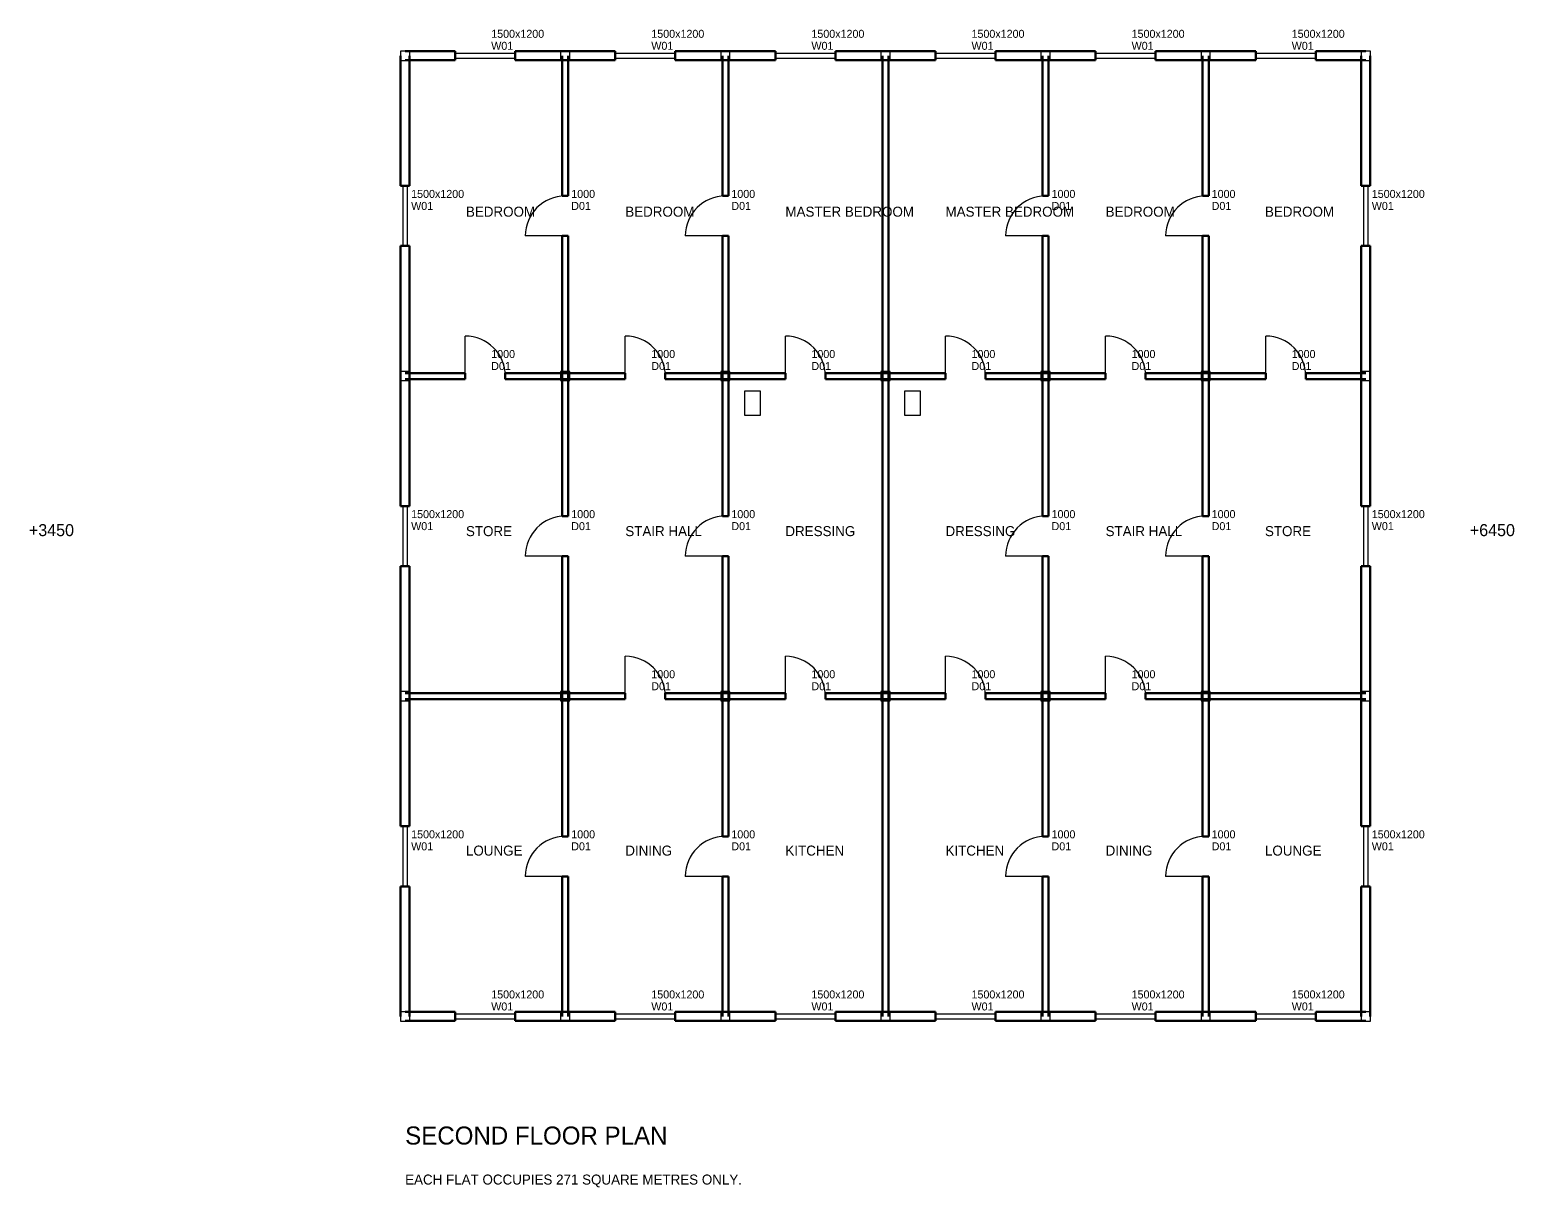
# Model space of a CAD drawing. Header units: millimetres. Extents: x -115 to 225469, y -4269 to 24653.
# Drawn here: x 62620 to 99711, y -4269 to 24653 of the extents above; entities that cross this region are included whole.
import ezdxf

# ---------------------------------------------------------------- set-up
doc = ezdxf.new("R2010")
doc.units = ezdxf.units.MM
for name, color, linetype in [('COLUMN', 5, 'CONTINUOUS'), ('DOOR', 3, 'CONTINUOUS'), ('SANITARY', 7, 'CONTINUOUS'), ('TEXT', 6, 'CONTINUOUS'), ('WALL', 4, 'CONTINUOUS'), ('WIND', 2, 'CONTINUOUS')]:
    doc.layers.add(name, color=color, linetype=linetype)

# ---------------------------------------------------------------- blocks, each defined once
blk = doc.blocks.new('WINDOW')
at = {"layer": 'WIND'}
blk.add_lwpolyline([(-750, -60), (750, -60), (750, 60), (-750, 60)], close=True, dxfattribs=at)
blk = doc.blocks.new('DOOR')
at = {"layer": 'DOOR'}
blk.add_line((-500, 0), (-500, 1000), dxfattribs=at)
blk.add_arc((-500, 0), 1000, 0, 90, dxfattribs=at)
blk = doc.blocks.new('WC-STD')
at = {"layer": 'SANITARY'}
blk.add_lwpolyline([(-200, -300), (200, -300), (200, 300), (-200, 300)], close=True, dxfattribs=at)

msp = doc.modelspace()

# ---------------------------------------------------------------- linework, layer by layer
at = {"layer": 'COLUMN'}
for points in [[(71885, 23885), (72115, 23885), (72115, 24115), (71885, 24115)], [(75885, 23885), (76115, 23885), (76115, 24115), (75885, 24115)], [(79885, 23885), (80115, 23885), (80115, 24115), (79885, 24115)], [(83885, 23885), (84115, 23885), (84115, 24115), (83885, 24115)], [(87885, 23885), (88115, 23885), (88115, 24115), (87885, 24115)], [(91885, 23885), (92115, 23885), (92115, 24115), (91885, 24115)], [(95885, 23885), (96115, 23885), (96115, 24115), (95885, 24115)], [(71885, 15885), (72115, 15885), (72115, 16115), (71885, 16115)], [(75885, 15885), (76115, 15885), (76115, 16115), (75885, 16115)], [(79885, 15885), (80115, 15885), (80115, 16115), (79885, 16115)], [(83885, 15885), (84115, 15885), (84115, 16115), (83885, 16115)], [(87885, 15885), (88115, 15885), (88115, 16115), (87885, 16115)], [(91885, 15885), (92115, 15885), (92115, 16115), (91885, 16115)], [(95885, 15885), (96115, 15885), (96115, 16115), (95885, 16115)], [(71885, 7885), (72115, 7885), (72115, 8115), (71885, 8115)], [(75885, 7885), (76115, 7885), (76115, 8115), (75885, 8115)], [(79885, 7885), (80115, 7885), (80115, 8115), (79885, 8115)], [(83885, 7885), (84115, 7885), (84115, 8115), (83885, 8115)], [(87885, 7885), (88115, 7885), (88115, 8115), (87885, 8115)], [(91885, 7885), (92115, 7885), (92115, 8115), (91885, 8115)], [(95885, 7885), (96115, 7885), (96115, 8115), (95885, 8115)], [(71885, -115), (72115, -115), (72115, 115), (71885, 115)], [(75885, -115), (76115, -115), (76115, 115), (75885, 115)], [(79885, -115), (80115, -115), (80115, 115), (79885, 115)], [(83885, -115), (84115, -115), (84115, 115), (83885, 115)], [(87885, -115), (88115, -115), (88115, 115), (87885, 115)], [(91885, -115), (92115, -115), (92115, 115), (91885, 115)], [(95885, -115), (96115, -115), (96115, 115), (95885, 115)]]:
    msp.add_lwpolyline(points, close=True, dxfattribs=at)
at = {"layer": 'WALL', "lineweight": 50}
for p, q in [((73250, 24112.5), (72000, 24112.5)), ((73250, 23887.5), (73250, 24112.5)), ((76000, 24112.5), (74750, 24112.5)), ((74750, 23887.5), (74750, 24112.5)), ((77250, 24112.5), (76000, 24112.5)), ((77250, 23887.5), (77250, 24112.5)), ((80000, 24112.5), (78750, 24112.5)), ((78750, 23887.5), (78750, 24112.5)), ((81250, 24112.5), (80000, 24112.5)), ((81250, 23887.5), (81250, 24112.5)), ((84000, 24112.5), (82750, 24112.5)), ((82750, 23887.5), (82750, 24112.5)), ((85250, 24112.5), (84000, 24112.5)), ((85250, 23887.5), (85250, 24112.5)), ((88000, 24112.5), (86750, 24112.5)), ((86750, 23887.5), (86750, 24112.5)), ((89250, 24112.5), (88000, 24112.5)), ((89250, 23887.5), (89250, 24112.5)), ((92000, 24112.5), (90750, 24112.5)), ((90750, 23887.5), (90750, 24112.5)), ((93250, 24112.5), (92000, 24112.5)), ((93250, 23887.5), (93250, 24112.5)), ((96000, 24112.5), (94750, 24112.5)), ((94750, 23887.5), (94750, 24112.5)), ((71887.5, 20750), (71887.5, 24000)), ((72000, 23887.5), (73250, 23887.5)), ((72112.5, 24000), (72112.5, 20750)), ((74750, 23887.5), (76000, 23887.5)), ((75925, 20500), (75925, 24000)), ((76000, 23887.5), (77250, 23887.5)), ((76075, 24000), (76075, 20500)), ((78750, 23887.5), (80000, 23887.5)), ((79925, 20500), (79925, 24000)), ((80000, 23887.5), (81250, 23887.5)), ((80075, 24000), (80075, 20500)), ((82750, 23887.5), (84000, 23887.5)), ((83925, 16000), (83925, 24000)), ((84000, 23887.5), (85250, 23887.5)), ((84075, 24000), (84075, 16000)), ((86750, 23887.5), (88000, 23887.5)), ((87925, 20500), (87925, 24000)), ((88000, 23887.5), (89250, 23887.5)), ((88075, 24000), (88075, 20500)), ((90750, 23887.5), (92000, 23887.5)), ((91925, 20500), (91925, 24000)), ((92000, 23887.5), (93250, 23887.5)), ((92075, 24000), (92075, 20500)), ((94750, 23887.5), (96000, 23887.5)), ((95887.5, 20750), (95887.5, 24000)), ((96112.5, 24000), (96112.5, 20750)), ((71887.5, 20750), (72112.5, 20750)), ((75925, 20500), (76075, 20500)), ((79925, 20500), (80075, 20500)), ((87925, 20500), (88075, 20500)), ((91925, 20500), (92075, 20500)), ((95887.5, 20750), (96112.5, 20750)), ((75925, 16000), (75925, 19500)), ((75925, 19500), (76075, 19500)), ((76075, 19500), (76075, 16000)), ((79925, 16000), (79925, 19500)), ((79925, 19500), (80075, 19500)), ((80075, 19500), (80075, 16000)), ((87925, 16000), (87925, 19500)), ((87925, 19500), (88075, 19500)), ((88075, 19500), (88075, 16000)), ((91925, 16000), (91925, 19500)), ((91925, 19500), (92075, 19500)), ((92075, 19500), (92075, 16000)), ((71887.5, 16000), (71887.5, 19250)), ((71887.5, 19250), (72112.5, 19250)), ((72112.5, 19250), (72112.5, 16000)), ((95887.5, 16000), (95887.5, 19250)), ((95887.5, 19250), (96112.5, 19250)), ((96112.5, 19250), (96112.5, 16000)), ((71887.5, 12750), (71887.5, 16000)), ((73500, 16075), (72000, 16075)), ((72112.5, 16000), (72112.5, 12750)), ((73500, 15925), (73500, 16075)), ((76000, 16075), (74500, 16075)), ((74500, 15925), (74500, 16075)), ((75925, 12500), (75925, 16000)), ((77500, 16075), (76000, 16075)), ((76075, 16000), (76075, 12500)), ((77500, 15925), (77500, 16075)), ((80000, 16075), (78500, 16075)), ((78500, 15925), (78500, 16075)), ((79925, 12500), (79925, 16000)), ((81500, 16075), (80000, 16075)), ((80075, 16000), (80075, 12500)), ((81500, 15925), (81500, 16075)), ((84000, 16075), (82500, 16075)), ((82500, 15925), (82500, 16075)), ((83925, 8000), (83925, 16000)), ((85500, 16075), (84000, 16075)), ((84075, 16000), (84075, 8000)), ((85500, 15925), (85500, 16075)), ((88000, 16075), (86500, 16075)), ((86500, 15925), (86500, 16075)), ((87925, 12500), (87925, 16000)), ((89500, 16075), (88000, 16075)), ((88075, 16000), (88075, 12500)), ((89500, 15925), (89500, 16075)), ((92000, 16075), (90500, 16075)), ((90500, 15925), (90500, 16075)), ((91925, 12500), (91925, 16000)), ((93500, 16075), (92000, 16075)), ((92075, 16000), (92075, 12500)), ((93500, 15925), (93500, 16075)), ((96000, 16075), (94500, 16075)), ((94500, 15925), (94500, 16075)), ((95887.5, 12750), (95887.5, 16000)), ((96112.5, 16000), (96112.5, 12750)), ((72000, 15925), (73500, 15925)), ((74500, 15925), (76000, 15925)), ((76000, 15925), (77500, 15925)), ((78500, 15925), (80000, 15925)), ((80000, 15925), (81500, 15925)), ((82500, 15925), (84000, 15925)), ((84000, 15925), (85500, 15925)), ((86500, 15925), (88000, 15925)), ((88000, 15925), (89500, 15925)), ((90500, 15925), (92000, 15925)), ((92000, 15925), (93500, 15925)), ((94500, 15925), (96000, 15925)), ((71887.5, 12750), (72112.5, 12750)), ((95887.5, 12750), (96112.5, 12750)), ((75925, 12500), (76075, 12500)), ((79925, 12500), (80075, 12500)), ((87925, 12500), (88075, 12500)), ((91925, 12500), (92075, 12500)), ((75925, 8000), (75925, 11500)), ((75925, 11500), (76075, 11500)), ((76075, 11500), (76075, 8000)), ((79925, 8000), (79925, 11500)), ((79925, 11500), (80075, 11500)), ((80075, 11500), (80075, 8000)), ((87925, 8000), (87925, 11500)), ((87925, 11500), (88075, 11500)), ((88075, 11500), (88075, 8000)), ((91925, 8000), (91925, 11500)), ((91925, 11500), (92075, 11500)), ((92075, 11500), (92075, 8000)), ((71887.5, 8000), (71887.5, 11250)), ((71887.5, 11250), (72112.5, 11250)), ((72112.5, 11250), (72112.5, 8000)), ((95887.5, 8000), (95887.5, 11250)), ((95887.5, 11250), (96112.5, 11250)), ((96112.5, 11250), (96112.5, 8000)), ((71887.5, 4750), (71887.5, 8000)), ((76000, 8075), (72000, 8075)), ((72000, 7925), (76000, 7925)), ((72112.5, 8000), (72112.5, 4750)), ((75925, 4500), (75925, 8000)), ((77500, 8075), (76000, 8075)), ((76000, 7925), (77500, 7925)), ((76075, 8000), (76075, 4500)), ((77500, 7925), (77500, 8075)), ((80000, 8075), (78500, 8075)), ((78500, 7925), (78500, 8075)), ((78500, 7925), (80000, 7925)), ((79925, 4500), (79925, 8000)), ((81500, 8075), (80000, 8075)), ((80000, 7925), (81500, 7925)), ((80075, 8000), (80075, 4500)), ((81500, 7925), (81500, 8075)), ((84000, 8075), (82500, 8075)), ((82500, 7925), (82500, 8075)), ((82500, 7925), (84000, 7925)), ((83925, 0), (83925, 8000)), ((85500, 8075), (84000, 8075)), ((84000, 7925), (85500, 7925)), ((84075, 8000), (84075, 0)), ((85500, 7925), (85500, 8075)), ((88000, 8075), (86500, 8075)), ((86500, 7925), (86500, 8075)), ((86500, 7925), (88000, 7925)), ((87925, 4500), (87925, 8000)), ((89500, 8075), (88000, 8075)), ((88000, 7925), (89500, 7925)), ((88075, 8000), (88075, 4500)), ((89500, 7925), (89500, 8075)), ((92000, 8075), (90500, 8075)), ((90500, 7925), (90500, 8075)), ((90500, 7925), (92000, 7925)), ((91925, 4500), (91925, 8000)), ((96000, 8075), (92000, 8075)), ((92000, 7925), (96000, 7925)), ((92075, 8000), (92075, 4500)), ((95887.5, 4750), (95887.5, 8000)), ((96112.5, 8000), (96112.5, 4750)), ((71887.5, 4750), (72112.5, 4750)), ((75925, 4500), (76075, 4500)), ((79925, 4500), (80075, 4500)), ((87925, 4500), (88075, 4500)), ((91925, 4500), (92075, 4500)), ((95887.5, 4750), (96112.5, 4750)), ((75925, 0), (75925, 3500)), ((75925, 3500), (76075, 3500)), ((76075, 3500), (76075, 0)), ((79925, 0), (79925, 3500)), ((79925, 3500), (80075, 3500)), ((80075, 3500), (80075, 0)), ((87925, 0), (87925, 3500)), ((87925, 3500), (88075, 3500)), ((88075, 3500), (88075, 0)), ((91925, 0), (91925, 3500)), ((91925, 3500), (92075, 3500)), ((92075, 3500), (92075, 0)), ((71887.5, 0), (71887.5, 3250)), ((71887.5, 3250), (72112.5, 3250)), ((72112.5, 3250), (72112.5, 0)), ((95887.5, 0), (95887.5, 3250)), ((95887.5, 3250), (96112.5, 3250)), ((96112.5, 3250), (96112.5, 0)), ((73250, 112.5), (72000, 112.5)), ((73250, -112.5), (73250, 112.5)), ((76000, 112.5), (74750, 112.5)), ((74750, -112.5), (74750, 112.5)), ((77250, 112.5), (76000, 112.5)), ((77250, -112.5), (77250, 112.5)), ((80000, 112.5), (78750, 112.5)), ((78750, -112.5), (78750, 112.5)), ((81250, 112.5), (80000, 112.5)), ((81250, -112.5), (81250, 112.5)), ((84000, 112.5), (82750, 112.5)), ((82750, -112.5), (82750, 112.5)), ((85250, 112.5), (84000, 112.5)), ((85250, -112.5), (85250, 112.5)), ((88000, 112.5), (86750, 112.5)), ((86750, -112.5), (86750, 112.5)), ((89250, 112.5), (88000, 112.5)), ((89250, -112.5), (89250, 112.5)), ((92000, 112.5), (90750, 112.5)), ((90750, -112.5), (90750, 112.5)), ((93250, 112.5), (92000, 112.5)), ((93250, -112.5), (93250, 112.5)), ((96000, 112.5), (94750, 112.5)), ((94750, -112.5), (94750, 112.5)), ((72000, -112.5), (73250, -112.5)), ((74750, -112.5), (76000, -112.5)), ((76000, -112.5), (77250, -112.5)), ((78750, -112.5), (80000, -112.5)), ((80000, -112.5), (81250, -112.5)), ((82750, -112.5), (84000, -112.5)), ((84000, -112.5), (85250, -112.5)), ((86750, -112.5), (88000, -112.5)), ((88000, -112.5), (89250, -112.5)), ((90750, -112.5), (92000, -112.5)), ((92000, -112.5), (93250, -112.5)), ((94750, -112.5), (96000, -112.5))]:
    msp.add_line(p, q, dxfattribs=at)

# ---------------------------------------------------------------- block references
at = {"layer": 'DOOR'}
ref = msp.add_blockref('DOOR', (76000, 20000), dxfattribs=dict(at, rotation=90))
ref.add_attrib('MARK', 'D01', (76150, 20150), dxfattribs={"layer": 'TEXT', "height": 200})
ref.add_attrib('WIDTH', '1000', (76150, 20450), dxfattribs={"layer": 'TEXT', "height": 200})
ref = msp.add_blockref('DOOR', (80000, 20000), dxfattribs=dict(at, rotation=90))
ref.add_attrib('MARK', 'D01', (80150, 20150), dxfattribs={"layer": 'TEXT', "height": 200})
ref.add_attrib('WIDTH', '1000', (80150, 20450), dxfattribs={"layer": 'TEXT', "height": 200})
ref = msp.add_blockref('DOOR', (88000, 20000), dxfattribs=dict(at, rotation=90))
ref.add_attrib('MARK', 'D01', (88150, 20150), dxfattribs={"layer": 'TEXT', "height": 200})
ref.add_attrib('WIDTH', '1000', (88150, 20450), dxfattribs={"layer": 'TEXT', "height": 200})
ref = msp.add_blockref('DOOR', (92000, 20000), dxfattribs=dict(at, rotation=90))
ref.add_attrib('MARK', 'D01', (92150, 20150), dxfattribs={"layer": 'TEXT', "height": 200})
ref.add_attrib('WIDTH', '1000', (92150, 20450), dxfattribs={"layer": 'TEXT', "height": 200})
ref = msp.add_blockref('DOOR', (74000, 16000), dxfattribs=at)
ref.add_attrib('MARK', 'D01', (74150, 16150), dxfattribs={"layer": 'TEXT', "height": 200})
ref.add_attrib('WIDTH', '1000', (74150, 16450), dxfattribs={"layer": 'TEXT', "height": 200})
ref = msp.add_blockref('DOOR', (78000, 16000), dxfattribs=at)
ref.add_attrib('MARK', 'D01', (78150, 16150), dxfattribs={"layer": 'TEXT', "height": 200})
ref.add_attrib('WIDTH', '1000', (78150, 16450), dxfattribs={"layer": 'TEXT', "height": 200})
ref = msp.add_blockref('DOOR', (82000, 16000), dxfattribs=at)
ref.add_attrib('MARK', 'D01', (82150, 16150), dxfattribs={"layer": 'TEXT', "height": 200})
ref.add_attrib('WIDTH', '1000', (82150, 16450), dxfattribs={"layer": 'TEXT', "height": 200})
ref = msp.add_blockref('DOOR', (86000, 16000), dxfattribs=at)
ref.add_attrib('MARK', 'D01', (86150, 16150), dxfattribs={"layer": 'TEXT', "height": 200})
ref.add_attrib('WIDTH', '1000', (86150, 16450), dxfattribs={"layer": 'TEXT', "height": 200})
ref = msp.add_blockref('DOOR', (90000, 16000), dxfattribs=at)
ref.add_attrib('MARK', 'D01', (90150, 16150), dxfattribs={"layer": 'TEXT', "height": 200})
ref.add_attrib('WIDTH', '1000', (90150, 16450), dxfattribs={"layer": 'TEXT', "height": 200})
ref = msp.add_blockref('DOOR', (94000, 16000), dxfattribs=at)
ref.add_attrib('MARK', 'D01', (94150, 16150), dxfattribs={"layer": 'TEXT', "height": 200})
ref.add_attrib('WIDTH', '1000', (94150, 16450), dxfattribs={"layer": 'TEXT', "height": 200})
ref = msp.add_blockref('DOOR', (76000, 12000), dxfattribs=dict(at, rotation=90))
ref.add_attrib('MARK', 'D01', (76150, 12150), dxfattribs={"layer": 'TEXT', "height": 200})
ref.add_attrib('WIDTH', '1000', (76150, 12450), dxfattribs={"layer": 'TEXT', "height": 200})
ref = msp.add_blockref('DOOR', (80000, 12000), dxfattribs=dict(at, rotation=90))
ref.add_attrib('MARK', 'D01', (80150, 12150), dxfattribs={"layer": 'TEXT', "height": 200})
ref.add_attrib('WIDTH', '1000', (80150, 12450), dxfattribs={"layer": 'TEXT', "height": 200})
ref = msp.add_blockref('DOOR', (88000, 12000), dxfattribs=dict(at, rotation=90))
ref.add_attrib('MARK', 'D01', (88150, 12150), dxfattribs={"layer": 'TEXT', "height": 200})
ref.add_attrib('WIDTH', '1000', (88150, 12450), dxfattribs={"layer": 'TEXT', "height": 200})
ref = msp.add_blockref('DOOR', (92000, 12000), dxfattribs=dict(at, rotation=90))
ref.add_attrib('MARK', 'D01', (92150, 12150), dxfattribs={"layer": 'TEXT', "height": 200})
ref.add_attrib('WIDTH', '1000', (92150, 12450), dxfattribs={"layer": 'TEXT', "height": 200})
ref = msp.add_blockref('DOOR', (78000, 8000), dxfattribs=at)
ref.add_attrib('MARK', 'D01', (78150, 8150), dxfattribs={"layer": 'TEXT', "height": 200})
ref.add_attrib('WIDTH', '1000', (78150, 8450), dxfattribs={"layer": 'TEXT', "height": 200})
ref = msp.add_blockref('DOOR', (82000, 8000), dxfattribs=at)
ref.add_attrib('MARK', 'D01', (82150, 8150), dxfattribs={"layer": 'TEXT', "height": 200})
ref.add_attrib('WIDTH', '1000', (82150, 8450), dxfattribs={"layer": 'TEXT', "height": 200})
ref = msp.add_blockref('DOOR', (86000, 8000), dxfattribs=at)
ref.add_attrib('MARK', 'D01', (86150, 8150), dxfattribs={"layer": 'TEXT', "height": 200})
ref.add_attrib('WIDTH', '1000', (86150, 8450), dxfattribs={"layer": 'TEXT', "height": 200})
ref = msp.add_blockref('DOOR', (90000, 8000), dxfattribs=at)
ref.add_attrib('MARK', 'D01', (90150, 8150), dxfattribs={"layer": 'TEXT', "height": 200})
ref.add_attrib('WIDTH', '1000', (90150, 8450), dxfattribs={"layer": 'TEXT', "height": 200})
ref = msp.add_blockref('DOOR', (76000, 4000), dxfattribs=dict(at, rotation=90))
ref.add_attrib('MARK', 'D01', (76150, 4150), dxfattribs={"layer": 'TEXT', "height": 200})
ref.add_attrib('WIDTH', '1000', (76150, 4450), dxfattribs={"layer": 'TEXT', "height": 200})
ref = msp.add_blockref('DOOR', (80000, 4000), dxfattribs=dict(at, rotation=90))
ref.add_attrib('MARK', 'D01', (80150, 4150), dxfattribs={"layer": 'TEXT', "height": 200})
ref.add_attrib('WIDTH', '1000', (80150, 4450), dxfattribs={"layer": 'TEXT', "height": 200})
ref = msp.add_blockref('DOOR', (88000, 4000), dxfattribs=dict(at, rotation=90))
ref.add_attrib('MARK', 'D01', (88150, 4150), dxfattribs={"layer": 'TEXT', "height": 200})
ref.add_attrib('WIDTH', '1000', (88150, 4450), dxfattribs={"layer": 'TEXT', "height": 200})
ref = msp.add_blockref('DOOR', (92000, 4000), dxfattribs=dict(at, rotation=90))
ref.add_attrib('MARK', 'D01', (92150, 4150), dxfattribs={"layer": 'TEXT', "height": 200})
ref.add_attrib('WIDTH', '1000', (92150, 4450), dxfattribs={"layer": 'TEXT', "height": 200})
at = {"layer": 'SANITARY'}
for p in [(80675, 15325), (84675, 15325)]:
    msp.add_blockref('WC-STD', p, dxfattribs=at)
at = {"layer": 'WIND'}
ref = msp.add_blockref('WINDOW', (74000, 24000), dxfattribs=at)
ref.add_attrib('MARK', 'W01', (74150, 24150), dxfattribs={"layer": 'TEXT', "height": 200})
ref.add_attrib('SIZE', '1500x1200', (74150, 24450), dxfattribs={"layer": 'TEXT', "height": 200})
ref = msp.add_blockref('WINDOW', (78000, 24000), dxfattribs=at)
ref.add_attrib('MARK', 'W01', (78150, 24150), dxfattribs={"layer": 'TEXT', "height": 200})
ref.add_attrib('SIZE', '1500x1200', (78150, 24450), dxfattribs={"layer": 'TEXT', "height": 200})
ref = msp.add_blockref('WINDOW', (82000, 24000), dxfattribs=at)
ref.add_attrib('MARK', 'W01', (82150, 24150), dxfattribs={"layer": 'TEXT', "height": 200})
ref.add_attrib('SIZE', '1500x1200', (82150, 24450), dxfattribs={"layer": 'TEXT', "height": 200})
ref = msp.add_blockref('WINDOW', (86000, 24000), dxfattribs=at)
ref.add_attrib('MARK', 'W01', (86150, 24150), dxfattribs={"layer": 'TEXT', "height": 200})
ref.add_attrib('SIZE', '1500x1200', (86150, 24450), dxfattribs={"layer": 'TEXT', "height": 200})
ref = msp.add_blockref('WINDOW', (90000, 24000), dxfattribs=at)
ref.add_attrib('MARK', 'W01', (90150, 24150), dxfattribs={"layer": 'TEXT', "height": 200})
ref.add_attrib('SIZE', '1500x1200', (90150, 24450), dxfattribs={"layer": 'TEXT', "height": 200})
ref = msp.add_blockref('WINDOW', (94000, 24000), dxfattribs=at)
ref.add_attrib('MARK', 'W01', (94150, 24150), dxfattribs={"layer": 'TEXT', "height": 200})
ref.add_attrib('SIZE', '1500x1200', (94150, 24450), dxfattribs={"layer": 'TEXT', "height": 200})
ref = msp.add_blockref('WINDOW', (72000, 20000), dxfattribs=dict(at, rotation=90))
ref.add_attrib('MARK', 'W01', (72150, 20150), dxfattribs={"layer": 'TEXT', "height": 200})
ref.add_attrib('SIZE', '1500x1200', (72150, 20450), dxfattribs={"layer": 'TEXT', "height": 200})
ref = msp.add_blockref('WINDOW', (96000, 20000), dxfattribs=dict(at, rotation=90))
ref.add_attrib('MARK', 'W01', (96150, 20150), dxfattribs={"layer": 'TEXT', "height": 200})
ref.add_attrib('SIZE', '1500x1200', (96150, 20450), dxfattribs={"layer": 'TEXT', "height": 200})
ref = msp.add_blockref('WINDOW', (72000, 12000), dxfattribs=dict(at, rotation=90))
ref.add_attrib('MARK', 'W01', (72150, 12150), dxfattribs={"layer": 'TEXT', "height": 200})
ref.add_attrib('SIZE', '1500x1200', (72150, 12450), dxfattribs={"layer": 'TEXT', "height": 200})
ref = msp.add_blockref('WINDOW', (96000, 12000), dxfattribs=dict(at, rotation=90))
ref.add_attrib('MARK', 'W01', (96150, 12150), dxfattribs={"layer": 'TEXT', "height": 200})
ref.add_attrib('SIZE', '1500x1200', (96150, 12450), dxfattribs={"layer": 'TEXT', "height": 200})
ref = msp.add_blockref('WINDOW', (72000, 4000), dxfattribs=dict(at, rotation=90))
ref.add_attrib('MARK', 'W01', (72150, 4150), dxfattribs={"layer": 'TEXT', "height": 200})
ref.add_attrib('SIZE', '1500x1200', (72150, 4450), dxfattribs={"layer": 'TEXT', "height": 200})
ref = msp.add_blockref('WINDOW', (96000, 4000), dxfattribs=dict(at, rotation=90))
ref.add_attrib('MARK', 'W01', (96150, 4150), dxfattribs={"layer": 'TEXT', "height": 200})
ref.add_attrib('SIZE', '1500x1200', (96150, 4450), dxfattribs={"layer": 'TEXT', "height": 200})
ref = msp.add_blockref('WINDOW', (74000, 0), dxfattribs=at)
ref.add_attrib('MARK', 'W01', (74150, 150), dxfattribs={"layer": 'TEXT', "height": 200})
ref.add_attrib('SIZE', '1500x1200', (74150, 450), dxfattribs={"layer": 'TEXT', "height": 200})
ref = msp.add_blockref('WINDOW', (78000, 0), dxfattribs=at)
ref.add_attrib('MARK', 'W01', (78150, 150), dxfattribs={"layer": 'TEXT', "height": 200})
ref.add_attrib('SIZE', '1500x1200', (78150, 450), dxfattribs={"layer": 'TEXT', "height": 200})
ref = msp.add_blockref('WINDOW', (82000, 0), dxfattribs=at)
ref.add_attrib('MARK', 'W01', (82150, 150), dxfattribs={"layer": 'TEXT', "height": 200})
ref.add_attrib('SIZE', '1500x1200', (82150, 450), dxfattribs={"layer": 'TEXT', "height": 200})
ref = msp.add_blockref('WINDOW', (86000, 0), dxfattribs=at)
ref.add_attrib('MARK', 'W01', (86150, 150), dxfattribs={"layer": 'TEXT', "height": 200})
ref.add_attrib('SIZE', '1500x1200', (86150, 450), dxfattribs={"layer": 'TEXT', "height": 200})
ref = msp.add_blockref('WINDOW', (90000, 0), dxfattribs=at)
ref.add_attrib('MARK', 'W01', (90150, 150), dxfattribs={"layer": 'TEXT', "height": 200})
ref.add_attrib('SIZE', '1500x1200', (90150, 450), dxfattribs={"layer": 'TEXT', "height": 200})
ref = msp.add_blockref('WINDOW', (94000, 0), dxfattribs=at)
ref.add_attrib('MARK', 'W01', (94150, 150), dxfattribs={"layer": 'TEXT', "height": 200})
ref.add_attrib('SIZE', '1500x1200', (94150, 450), dxfattribs={"layer": 'TEXT', "height": 200})

# ---------------------------------------------------------------- texts
at = {"layer": 'TEXT'}
for s, height, p in [('BEDROOM', 250, (73518.8, 19981.2)), ('BEDROOM', 250, (77500, 19981.2)), ('MASTER BEDROOM', 250, (81500, 19981.2)), ('MASTER BEDROOM', 250, (85500, 19981.2)), ('BEDROOM', 250, (89500, 19981.2)), ('BEDROOM', 250, (93481.2, 19981.2)), ('+3450', 300, (62600, 12000)), ('STORE', 250, (73518.8, 12000)), ('STAIR HALL', 250, (77500, 12000)), ('DRESSING', 250, (81500, 12000)), ('DRESSING', 250, (85500, 12000)), ('STAIR HALL', 250, (89500, 12000)), ('STORE', 250, (93481.2, 12000)), ('+6450', 300, (98600, 12000)), ('LOUNGE', 250, (73518.8, 4018.8)), ('DINING', 250, (77500, 4018.8)), ('KITCHEN', 250, (81500, 4018.8)), ('KITCHEN', 250, (85500, 4018.8)), ('DINING', 250, (89500, 4018.8)), ('LOUNGE', 250, (93481.2, 4018.8)), ('SECOND FLOOR PLAN', 450, (72000, -3200)), ('EACH FLAT OCCUPIES 271 SQUARE METRES ONLY.', 250, (72000, -4200))]:
    msp.add_text(s, height=height, dxfattribs=at).set_placement(p)

doc.saveas('drawing.dxf')
